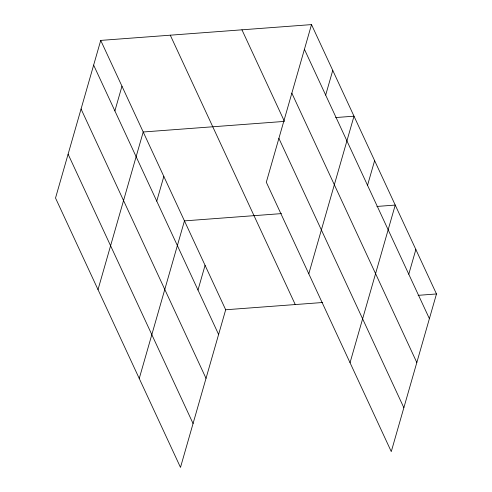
<?xml version="1.0" encoding="UTF-8"?>
<svg xmlns="http://www.w3.org/2000/svg" width="492" height="492" viewBox="0 0 492 492"><rect width="100%" height="100%" fill="white"/><g stroke="black" fill="none" stroke-linecap="round" stroke-linejoin="round"><path stroke-width="0.74" d="M100.725 40.406L55.522 198.036L180.49 467.4L225.687 309.769L100.725 40.406L311.51 24.6L436.478 293.964L391.275 451.594L266.313 182.231L311.51 24.6M114.882 110.903L121.967 86.198M98.013 289.622L143.209 131.991L284.438 121.401M156.745 201.142L163.83 176.437M139.248 378.508L184.451 220.883L281.455 213.608M197.987 290.034L205.072 265.329M325.673 95.097L332.752 70.393M308.798 273.81L354 116.186L335.655 117.557M367.536 185.336L374.621 160.632M350.04 362.702L395.236 205.072L376.89 206.449M408.772 274.222L415.857 249.518M225.687 309.769L322.697 302.5M418.132 295.341L436.478 293.964M304.425 49.305L429.393 318.668M291.848 93.166L416.816 362.536M241.947 29.815L284.118 120.706M278.89 138.363L403.858 407.727M170.281 35.19L295.249 304.554M93.64 65.11L218.608 334.474M81.063 108.978L206.025 378.342M68.099 154.168L193.067 423.538"/></g></svg>
